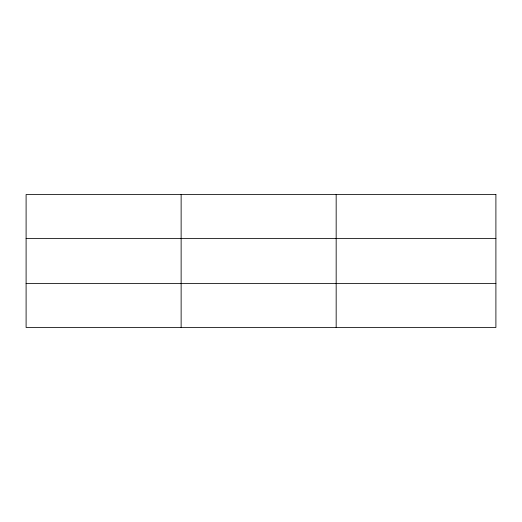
<?xml version="1.0" encoding="UTF-8"?>
<svg xmlns="http://www.w3.org/2000/svg" width="522" height="522" viewBox="0 0 522 522"><rect width="100%" height="100%" fill="white"/><g stroke="black" fill="none" stroke-linecap="round" stroke-linejoin="round"><path stroke-width="0.78" d="M181.134 194.51L181.134 327.49M336.168 194.51L336.168 327.49M26.1 238.391L495.9 238.391M26.1 283.609L495.9 283.609M495.9 194.51L495.9 327.49L26.1 327.49L26.1 194.51L495.9 194.51"/></g></svg>
